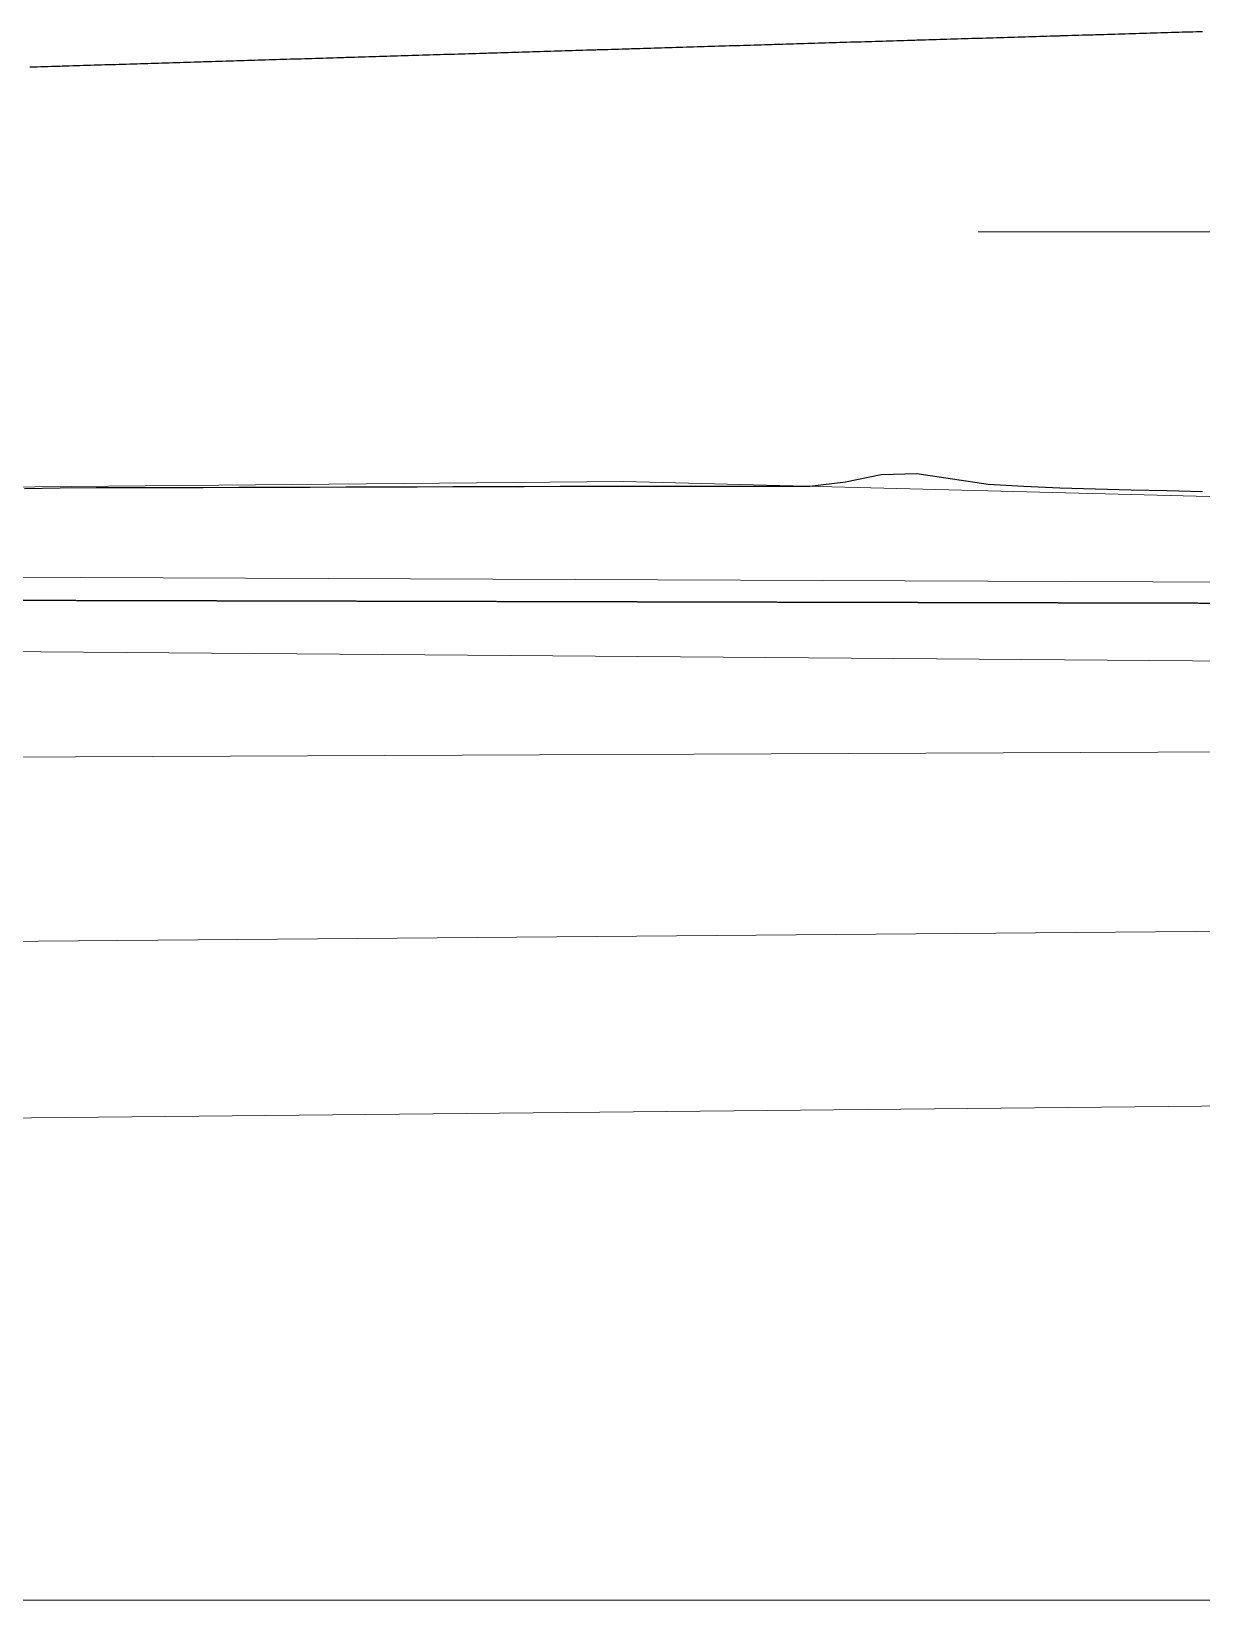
# Model space of a CAD drawing. Header units: millimetres. Extents: x 265754 to 14267433, y -6145605 to 2433772.
# Drawn here: x 6726598 to 6759386, y -26392 to 17557 of the extents above; entities that cross this region are included whole.
import ezdxf

# ---------------------------------------------------------------- set-up
doc = ezdxf.new("R2010")
doc.units = ezdxf.units.MM
doc.linetypes.add('ACAD_ISO10W100', pattern=[18.5, 12, -3, 0.5, -3])
for name, color, linetype, lineweight in [('1-Штриховка', 8, 'Continuous', 9), ('ИС_Размер', 3, 'Continuous', 18), ('ИС_Тонкая', 3, 'Continuous', 18)]:
    doc.layers.add(name, color=color, linetype=linetype, lineweight=lineweight)
for name, color, linetype in [('Геология', 250, 'Continuous'), ('Красный профиль', 1, 'Continuous'), ('Черный профиль', 3, 'Continuous')]:
    doc.layers.add(name, color=color, linetype=linetype)

# ---------------------------------------------------------------- blocks, each defined once
blk = doc.blocks.new('геол пр')
at = {"layer": '1-Штриховка', "linetype": 'Continuous'}
for p, q in [((-173372, -3760), (-155224, -3597)), ((-155224, -3597), (-137075, -4063)), ((-300000, -5750), (-84129, -6642)), ((-300000, -7392), (-84129, -9042)), ((-84129, -10942), (-248747, -11639)), ((-84129, -15742), (-250234, -17133)), ((-84129, -20542), (-251610, -22220))]:
    blk.add_line(p, q, dxfattribs=at)
at = {"layer": 'Defpoints', "color": 1, "linetype": 'Continuous'}
blk.add_line((-255040, -34898), (-84129, -34942), dxfattribs=at)
at = {"layer": 'Геология', "color": 5, "linetype": 'ACAD_ISO10W100', "lineweight": 25}
blk.add_line((-84129, -7142), (-300000, -6629), dxfattribs=at)

msp = doc.modelspace()

# ---------------------------------------------------------------- linework, layer by layer
at = {"layer": 'Красный профиль', "linetype": 'Continuous', "flags": 128}
msp.add_lwpolyline([(6726559.0692, 16560.69), (6726659.0195, 16563.7502), (6726758.9698, 16566.8101), (6726858.9201, 16569.8699), (6726958.8704, 16572.9295), (6727058.8206, 16575.989), (6727158.7709, 16579.0482), (6727258.7212, 16582.1073), (6727358.6715, 16585.1662), (6727408.6098, 16586.6945), (6727458.6218, 16588.225), (6727558.572, 16591.2836), (6727658.5223, 16594.3419), (6727758.4726, 16597.4002), (6727858.4229, 16600.4582), (6727958.3732, 16603.5161), (6728058.3234, 16606.5738), (6728158.2737, 16609.6313), (6728258.224, 16612.6886), (6728358.1743, 16615.7458), (6728408.6098, 16617.2884), (6728458.1246, 16618.8028), (6728558.0748, 16621.8596), (6728658.0251, 16624.9162), (6728757.9754, 16627.9727), (6728857.9257, 16631.029), (6728957.876, 16634.0851), (6729057.8262, 16637.141), (6729157.7765, 16640.1968), (6729257.7268, 16643.2524), (6729357.6771, 16646.3078), (6729408.6098, 16647.8647), (6729457.6274, 16649.3631), (6729557.5777, 16652.4181), (6729657.5279, 16655.473), (6729757.4782, 16658.5277), (6729857.4285, 16661.5823), (6729957.3788, 16664.6367), (6730057.3291, 16667.6908), (6730157.2793, 16670.7449), (6730257.2296, 16673.7987), (6730357.1799, 16676.8524), (6730408.6098, 16678.4236), (6730457.1302, 16679.9059), (6730557.0805, 16682.9592), (6730657.0307, 16686.0123), (6730756.981, 16689.0653), (6730856.9313, 16692.1181), (6730956.8816, 16695.1707), (6731056.8319, 16698.2232), (6731156.7821, 16701.2754), (6731256.7324, 16704.3275), (6731356.6827, 16707.3795), (6731408.6098, 16708.9649), (6731456.633, 16710.4312), (6731556.5833, 16713.4828), (6731656.5335, 16716.5342), (6731756.4838, 16719.5854), (6731856.4341, 16722.6364), (6731956.3844, 16725.6873), (6732056.3347, 16728.738), (6732156.2849, 16731.7885), (6732256.2352, 16734.8389), (6732356.1855, 16737.889), (6732408.6098, 16739.4888), (6732456.1358, 16740.939), (6732556.0861, 16743.9889), (6732656.0363, 16747.0385), (6732755.9866, 16750.088), (6732855.9369, 16753.1373), (6732955.8872, 16756.1864), (6733055.8375, 16759.2354), (6733155.7877, 16762.2841), (6733255.738, 16765.3327), (6733355.6883, 16768.3812), (6733408.6098, 16769.9952), (6733455.6386, 16771.4294), (6733555.5889, 16774.4775), (6733655.5391, 16777.5254), (6733755.4894, 16780.5731), (6733855.4397, 16783.6207), (6733955.39, 16786.668), (6734055.3403, 16789.7152), (6734155.2905, 16792.7623), (6734255.2408, 16795.8091), (6734355.1911, 16798.8558), (6734408.6098, 16800.484), (6734455.1414, 16801.9023), (6734555.0917, 16804.9486), (6734655.0419, 16807.9948), (6734754.9922, 16811.0407), (6734854.9425, 16814.0865), (6734954.8928, 16817.1322), (6735054.8431, 16820.1776), (6735154.7934, 16823.2229), (6735254.7436, 16826.268), (6735354.6939, 16829.3129), (6735408.6098, 16830.9554), (6735454.6442, 16832.3577), (6735554.5945, 16835.4023), (6735654.5448, 16838.4467), (6735754.495, 16841.4909), (6735854.4453, 16844.5349), (6735954.3956, 16847.5788), (6736054.3459, 16850.6225), (6736154.2962, 16853.666), (6736254.2464, 16856.7094), (6736354.1967, 16859.7526), (6736408.6098, 16861.4092), (6736454.147, 16862.7956), (6736554.0973, 16865.8384), (6736654.0476, 16868.8811), (6736753.9978, 16871.9235), (6736853.9481, 16874.9659), (6736953.8984, 16878.008), (6737053.8487, 16881.0499), (6737153.799, 16884.0917), (6737253.7492, 16887.1333), (6737353.6995, 16890.1748), (6737408.6098, 16891.8456), (6737453.6498, 16893.216), (6737553.6001, 16896.2571), (6737653.5504, 16899.298), (6737753.5006, 16902.3387), (6737853.4509, 16905.3793), (6737953.4012, 16908.4197), (6738053.3515, 16911.4599), (6738153.3018, 16914.4999), (6738253.252, 16917.5398), (6738353.2023, 16920.5794), (6738408.6098, 16922.2644), (6738453.1526, 16923.619), (6738553.1029, 16926.6583), (6738653.0532, 16929.6974), (6738753.0034, 16932.7364), (6738852.9537, 16935.7752), (6738952.904, 16938.8139), (6739052.8543, 16941.8523), (6739152.8046, 16944.8906), (6739252.7548, 16947.9287), (6739352.7051, 16950.9667), (6739408.6098, 16952.6658), (6739452.6554, 16954.0044), (6739552.6057, 16957.042), (6739652.556, 16960.0794), (6739752.5062, 16963.1166), (6739852.4565, 16966.1537), (6739952.4068, 16969.1906), (6740052.3571, 16972.2273), (6740152.3074, 16975.2638), (6740252.2577, 16978.3002), (6740352.2079, 16981.3364), (6740408.6098, 16983.0496), (6740452.1582, 16984.3724), (6740552.1085, 16987.4082), (6740652.0588, 16990.4439), (6740752.0091, 16993.4794), (6740851.9593, 16996.5147), (6740951.9096, 16999.5498), (6741051.8599, 17002.5848), (6741151.8102, 17005.6196), (6741251.7605, 17008.6542), (6741351.7107, 17011.6886), (6741408.6098, 17013.416), (6741451.661, 17014.7229), (6741551.6113, 17017.757), (6741651.5616, 17020.7909), (6741751.5119, 17023.8246), (6741851.4621, 17026.8582), (6741951.4124, 17029.8916), (6742051.3627, 17032.9248), (6742151.313, 17035.9578), (6742251.2633, 17038.9907), (6742351.2135, 17042.0234), (6742408.6098, 17043.7648), (6742451.1638, 17045.0559), (6742551.1141, 17048.0882), (6742651.0644, 17051.1204), (6742751.0147, 17054.1524), (6742850.9649, 17057.1842), (6742950.9152, 17060.2158), (6743050.8655, 17063.2473), (6743150.8158, 17066.2786), (6743250.7661, 17069.3097), (6743350.7163, 17072.3406), (6743408.6098, 17074.0962), (6743450.6666, 17075.3714), (6743550.6169, 17078.402), (6743650.5672, 17081.4324), (6743750.5175, 17084.4627), (6743850.4677, 17087.4927), (6743950.418, 17090.5226), (6744050.3683, 17093.5523), (6744150.3186, 17096.5819), (6744250.2689, 17099.6112), (6744350.2191, 17102.6404), (6744408.6098, 17104.41), (6744450.1694, 17105.6695), (6744550.1197, 17108.6983), (6744650.07, 17111.727), (6744750.0203, 17114.7555), (6744849.9705, 17117.7838), (6744949.9208, 17120.8119), (6745049.8711, 17123.8399), (6745149.8214, 17126.8677), (6745249.7717, 17129.8953), (6745349.722, 17132.9227), (6745408.6098, 17134.7063), (6745449.6722, 17135.95), (6745549.6225, 17138.9771), (6745649.5728, 17142.004), (6745749.5231, 17145.0308), (6745849.4734, 17148.0573), (6745949.4236, 17151.0837), (6746049.3739, 17154.11), (6746149.3242, 17157.136), (6746249.2745, 17160.1619), (6746349.2248, 17163.1876), (6746408.6098, 17164.9852), (6746449.175, 17166.2131), (6746549.1253, 17169.2384), (6746649.0756, 17172.2636), (6746749.0259, 17175.2886), (6746848.9762, 17178.3134), (6746948.9264, 17181.3381), (6747048.8767, 17184.3625), (6747148.827, 17187.3868), (6747248.7773, 17190.411), (6747348.7276, 17193.4349), (6747408.6098, 17195.2465), (6747448.6778, 17196.4587), (6747548.6281, 17199.4823), (6747648.5784, 17202.5057), (6747748.5287, 17205.5289), (6747848.479, 17208.552), (6747948.4292, 17211.5749), (6748048.3795, 17214.5976), (6748148.3298, 17217.6202), (6748248.2801, 17220.6426), (6748348.2304, 17223.6648), (6748408.6098, 17225.4904), (6748448.1806, 17226.6868), (6748548.1309, 17229.7086), (6748648.0812, 17232.7303), (6748748.0315, 17235.7518), (6748847.9818, 17238.7731), (6748947.932, 17241.7943), (6749047.8823, 17244.8152), (6749147.8326, 17247.836), (6749247.7829, 17250.8567), (6749347.7332, 17253.8771), (6749408.6098, 17255.7167), (6749447.6834, 17256.8974), (6749547.6337, 17259.9175), (6749647.584, 17262.9374), (6749747.5343, 17265.9572), (6749847.4846, 17268.9768), (6749947.4348, 17271.9962), (6750047.3851, 17275.0154), (6750147.3354, 17278.0344), (6750247.2857, 17281.0533), (6750347.236, 17284.072), (6750408.6098, 17285.9255), (6750447.1863, 17287.0905), (6750547.1365, 17290.1089), (6750647.0868, 17293.1271), (6750747.0371, 17296.1451), (6750846.9874, 17299.1629), (6750946.9377, 17302.1806), (6751046.8879, 17305.198), (6751146.8382, 17308.2153), (6751246.7885, 17311.2325), (6751346.7388, 17314.2494), (6751408.6098, 17316.1169), (6751446.6891, 17317.2662), (6751546.6393, 17320.2828), (6751646.5896, 17323.2992), (6751746.5399, 17326.3155), (6751846.4902, 17329.3316), (6751946.4405, 17332.3475), (6752046.3907, 17335.3632), (6752146.341, 17338.3788), (6752246.2913, 17341.3941), (6752346.2416, 17344.4093), (6752408.6098, 17346.2907), (6752446.1919, 17347.4244), (6752546.1421, 17350.4392), (6752646.0924, 17353.4539), (6752746.0427, 17356.4684), (6752845.993, 17359.4827), (6752945.9433, 17362.4969), (6753045.8935, 17365.5109), (6753145.8438, 17368.5247), (6753245.7941, 17371.5383), (6753345.7444, 17374.5518), (6753408.6098, 17376.447), (6753445.6947, 17377.5651), (6753545.6449, 17380.5782), (6753645.5952, 17383.5911), (6753745.5455, 17386.6039), (6753845.4958, 17389.6164), (6753945.4461, 17392.6288), (6754045.3963, 17395.6411), (6754145.3466, 17398.6531), (6754245.2969, 17401.665), (6754345.2472, 17404.6767), (6754408.6098, 17406.5859), (6754445.1975, 17407.6883), (6754545.1477, 17410.6996), (6754645.098, 17413.7108), (6754745.0483, 17416.7218), (6754844.9986, 17419.7326), (6754944.9489, 17422.7433), (6755044.8991, 17425.7538), (6755144.8494, 17428.7641), (6755244.7997, 17431.7742), (6755344.75, 17434.7842), (6755408.6098, 17436.7072), (6755444.7003, 17437.794), (6755544.6506, 17440.8036), (6755644.6008, 17443.813), (6755744.5511, 17446.8223), (6755844.5014, 17449.8314), (6755944.4517, 17452.8403), (6756044.402, 17455.849), (6756144.3522, 17458.8576), (6756244.3025, 17461.866), (6756344.2528, 17464.8742), (6756408.6098, 17466.811), (6756444.2031, 17467.8822), (6756544.1534, 17470.8901), (6756644.1036, 17473.8978), (6756744.0539, 17476.9053), (6756844.0042, 17479.9126), (6756943.9545, 17482.9198), (6757043.9048, 17485.9268), (6757143.855, 17488.9336), (6757243.8053, 17491.9402), (6757343.7556, 17494.9467), (6757408.6098, 17496.8974), (6757443.7059, 17497.953), (6757543.6562, 17500.9591), (6757643.6064, 17503.965), (6757743.5567, 17506.9708), (6757843.507, 17509.9764), (6757943.4573, 17512.9818), (6758043.4076, 17515.987), (6758143.3578, 17518.9921), (6758243.3081, 17521.997), (6758343.2584, 17525.0017), (6758408.6098, 17526.9662), (6758443.2087, 17528.0062), (6758543.159, 17531.0106), (6758643.1092, 17534.0148), (6758743.0595, 17537.0188), (6758843.0098, 17540.0227), (6758942.9601, 17543.0263), (6759042.9104, 17546.0298), (6759142.8606, 17549.0331), (6759242.8109, 17552.0363), (6759342.7612, 17555.0392), (6759408.6098, 17557.0175)], dxfattribs=at)
at = {"layer": 'Черный профиль', "linetype": 'Continuous', "flags": 128}
msp.add_lwpolyline([(6726408.6098, 4755.3667), (6727408.6098, 4770.1327), (6728408.6098, 4785.628), (6729408.6098, 4785.1209), (6730408.6098, 4785.2772), (6731408.6098, 4786.1494), (6732408.6098, 4787.8371), (6733408.6098, 4790.4593), (6734408.6098, 4793.8138), (6735408.6098, 4797.1319), (6736408.6098, 4800.4455), (6737408.6098, 4803.7546), (6738408.6098, 4807.0592), (6739408.6098, 4810.3594), (6740408.6098, 4813.655), (6741408.6098, 4816.1585), (6742408.6098, 4816.2814), (6743408.6098, 4816.4077), (6744408.6098, 4816.5372), (6745408.6098, 4816.67), (6746408.6098, 4816.8062), (6747408.6098, 4816.9457), (6748408.6098, 4817.0885), (6749408.6098, 4944.9831), (6750408.6098, 5151.3686), (6751408.6098, 5175.4354), (6752408.6098, 5029.0729), (6753408.6098, 4872.712), (6754408.6098, 4815.8354), (6755408.6098, 4776.0119), (6756408.6098, 4748.7671), (6757408.6098, 4721.5229), (6758408.6098, 4694.2794), (6759408.6098, 4667.8334)], dxfattribs=at)

# ---------------------------------------------------------------- next in the draw order: block references
at = {"layer": 'ИС_Размер', "linetype": 'Continuous'}
msp.add_blockref('геол пр', (6898408.6131, 8549.9989), dxfattribs=at)

# ---------------------------------------------------------------- next in the draw order: linework, layer by layer
at = {"layer": 'ИС_Тонкая'}
msp.add_lwpolyline([(6786699.9939, 11947.5515), (6753126.2549, 11947.5515)], dxfattribs=at)

doc.saveas('drawing.dxf')
